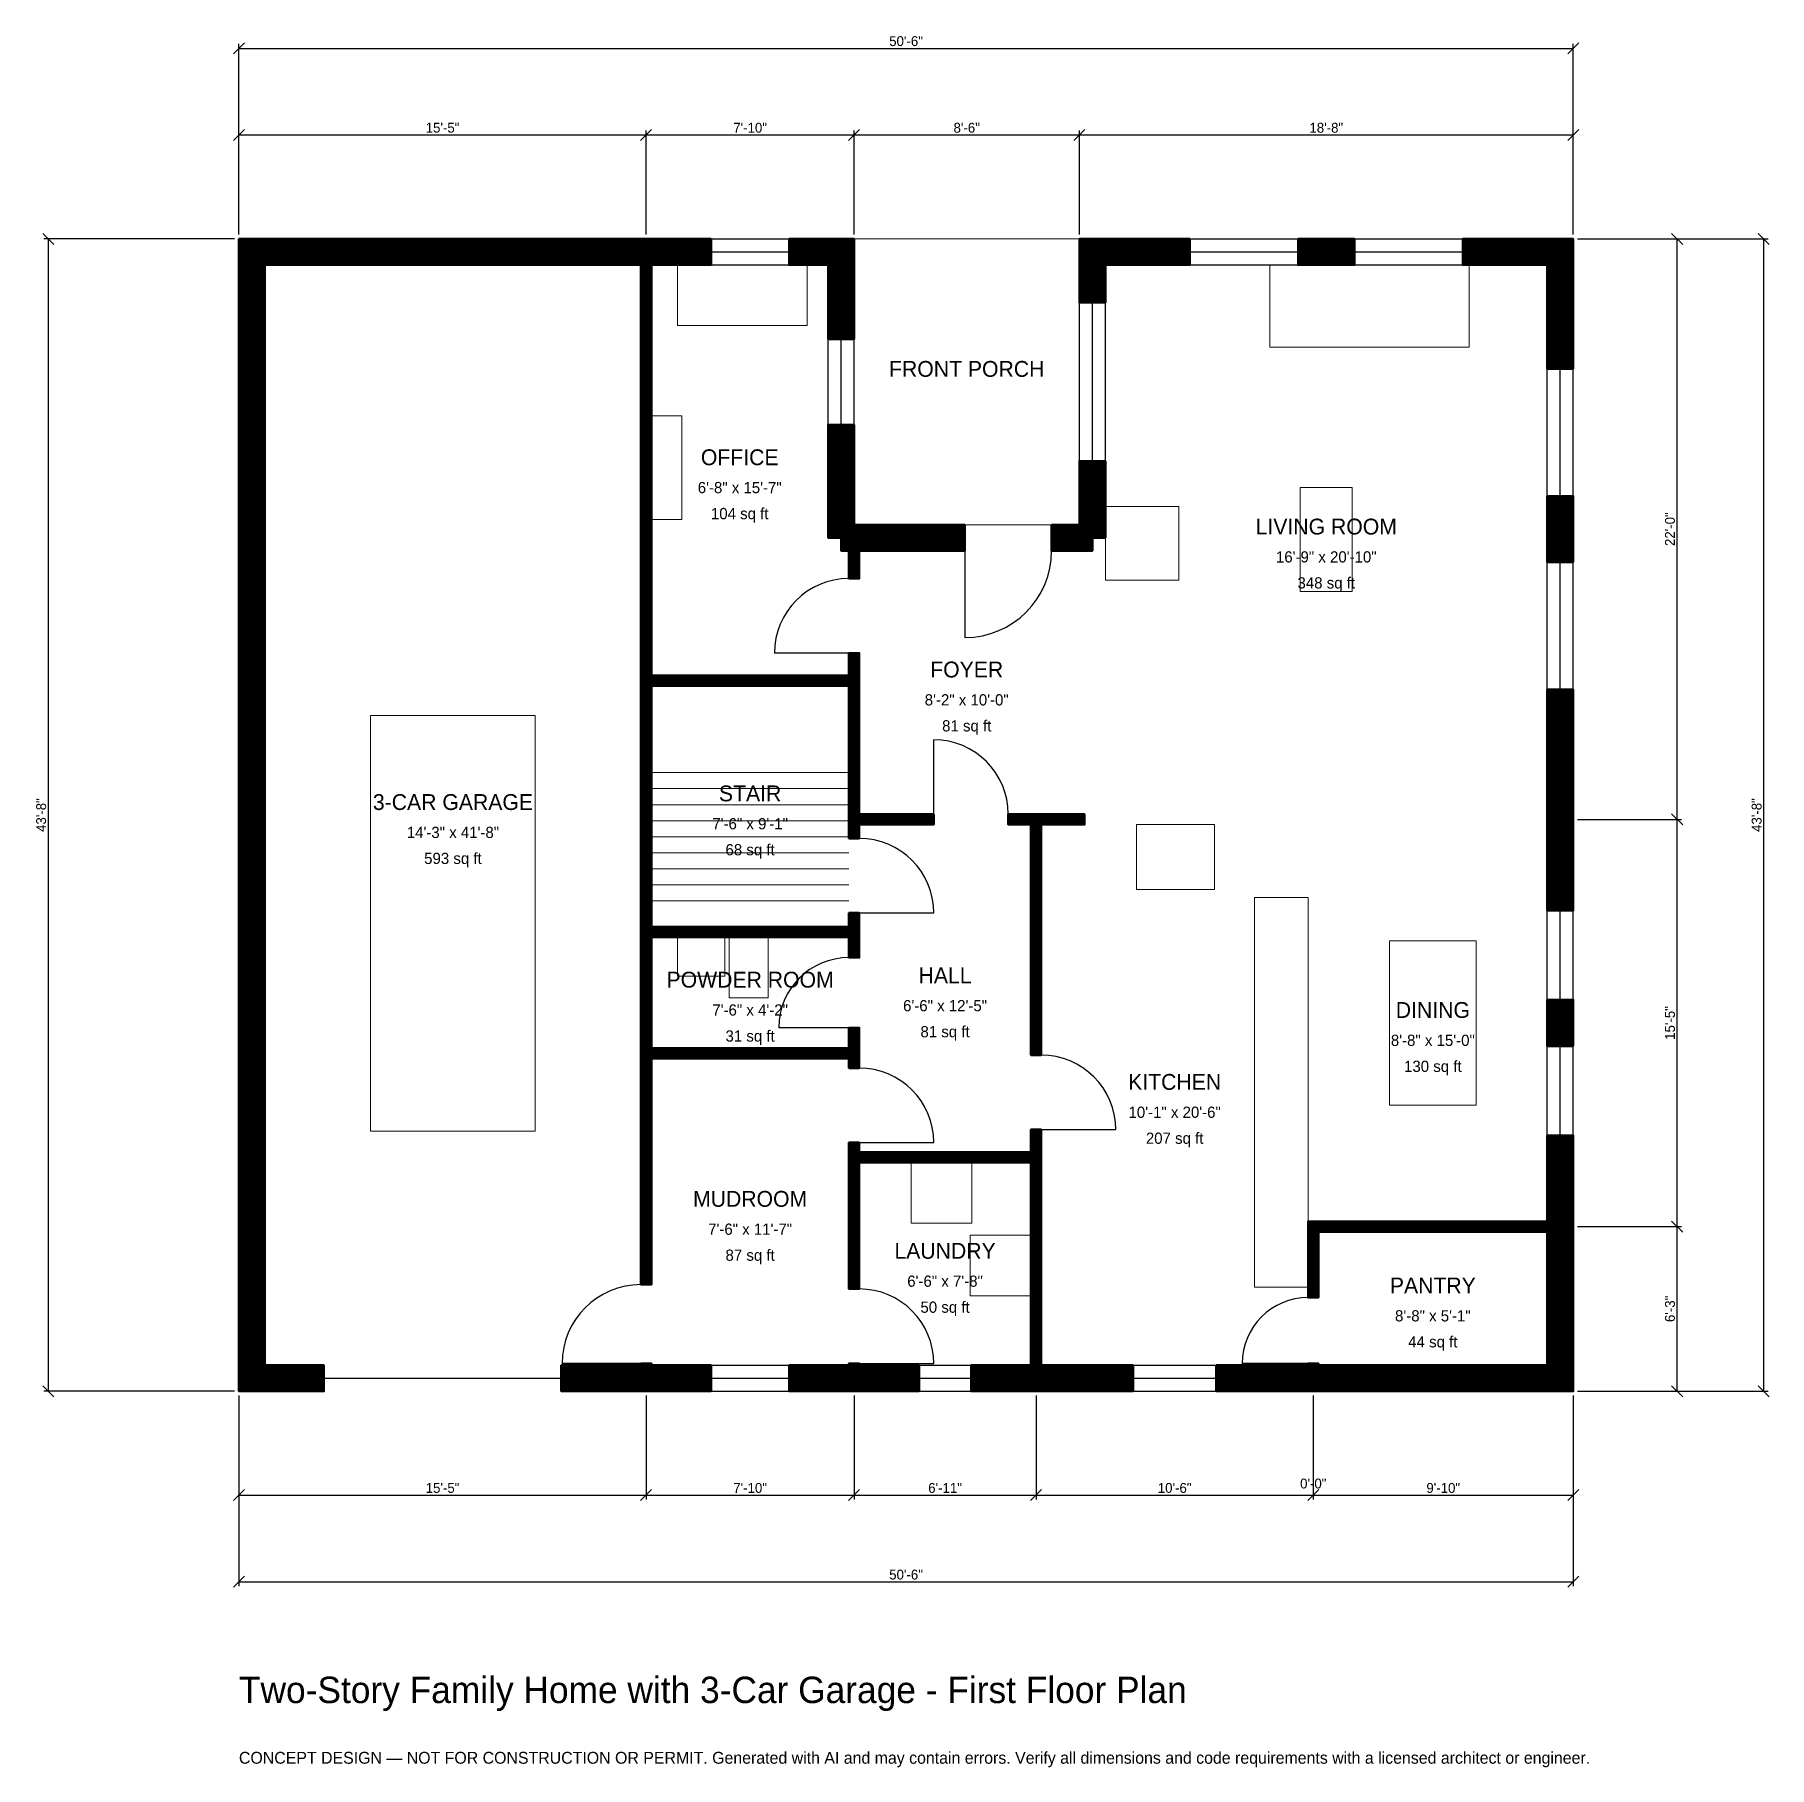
# Model space of a CAD drawing. Header units: inches. Extents: x -93 to 695, y -171 to 616.
import ezdxf
from ezdxf.enums import TextEntityAlignment as Align

# ---------------------------------------------------------------- set-up
doc = ezdxf.new("R2010")
doc.units = ezdxf.units.IN
doc.header["$MEASUREMENT"] = 0
doc.linetypes.add('DASHED', pattern=[0.6, 0.5, -0.1])
for name, color, linetype, lineweight in [('A-ANNO-DIMS', 1, 'Continuous', 13), ('A-ANNO-TEXT', 7, 'Continuous', 18), ('A-AREA-IDEN', 7, 'Continuous', 18), ('A-DOOR', 2, 'Continuous', 25), ('A-FLOR-FIXT', 9, 'Continuous', 13), ('A-FLOR-STRS', 3, 'Continuous', 18), ('A-FURN', 9, 'Continuous', 13), ('A-GLAZ', 4, 'Continuous', 25), ('A-SITE-PAVE', 8, 'Continuous', 13), ('A-WALL', 7, 'Continuous', 50), ('A-WALL-PATT', 8, 'Continuous', 13)]:
    doc.layers.add(name, color=color, linetype=linetype, lineweight=lineweight)
doc.dimstyles.new('PLAN', dxfattribs={"dimtxt": 4.5, "dimasz": 3, "dimexe": 2, "dimexo": 2, "dimgap": 1, "dimtad": 1, "dimdec": 0, "dimlunit": 4, "dimtsz": 2.5, "dimcen": 2.5, "dimclrd": 1, "dimclre": 1, "dimazin": 3, "dimtfac": 1, "dimtmove": 0, "dimatfit": 3})

msp = doc.modelspace()

# ---------------------------------------------------------------- hatches: boundary and pattern name
at = {"layer": 'A-WALL-PATT'}
h = msp.add_hatch(dxfattribs=at)
h.set_pattern_fill('ANSI31', color=8, scale=0.8)
h.paths.add_polyline_path([(277.1654, 0), (277.1654, 0), (273.622, 0), (250, 0), (250, 11.811), (273.622, 11.811), (277.1654, 11.811), (277.1654, 12.5984), (281.8898, 12.5984), (281.8898, 11.811), (285.4331, 11.811), (309.0551, 11.811), (309.0551, 0), (285.4331, 0), (281.8898, 0), (281.8898, 0), (277.1654, 0)])
h.paths.add_polyline_path([(190.9449, 0), (187.4016, 0), (187.4016, 0), (182.6772, 0), (182.6772, 0), (179.1339, 0), (146.4567, 0), (146.4567, 11.811), (179.1339, 11.811), (182.6772, 11.811), (182.6772, 12.5984), (187.4016, 12.5984), (187.4016, 11.811), (190.9449, 11.811), (214.5669, 11.811), (214.5669, 0), (190.9449, 0)])
h.paths.add_polyline_path([(11.811, 0), (11.811, 0), (0, 0), (0, 0), (0, 0), (0, 11.811), (0, 11.811), (0, 511.811), (0, 511.811), (0, 523.622), (0, 523.622), (0, 523.6221), (11.811, 523.6221), (11.811, 523.622), (182.6772, 523.622), (182.6772, 523.6221), (187.4016, 523.6221), (187.4016, 523.622), (190.9449, 523.622), (190.9449, 523.622), (214.5669, 523.622), (214.5669, 511.811), (187.4016, 511.811), (187.4016, 325.1969), (277.1654, 325.1969), (277.1654, 335.4331), (281.8898, 335.4331), (281.8898, 325.1969), (281.8898, 320.4724), (281.8898, 262.2047), (315.748, 262.2047), (315.748, 257.4803), (281.8898, 257.4803), (281.8898, 251.1811), (277.1654, 251.1811), (277.1654, 257.4803), (277.1654, 262.2047), (277.1654, 320.4724), (187.4016, 320.4724), (187.4016, 211.0236), (277.1654, 211.0236), (277.1654, 217.3228), (281.8898, 217.3228), (281.8898, 211.0236), (281.8898, 206.2992), (281.8898, 197.0472), (277.1654, 197.0472), (277.1654, 206.2992), (187.4016, 206.2992), (187.4016, 155.9055), (277.1654, 155.9055), (277.1654, 165.1575), (281.8898, 165.1575), (281.8898, 155.9055), (281.8898, 151.1811), (281.8898, 146.8504), (277.1654, 146.8504), (277.1654, 151.1811), (187.4016, 151.1811), (187.4016, 48.4252), (182.6772, 48.4252), (182.6772, 151.1811), (182.6772, 155.9055), (182.6772, 206.2992), (182.6772, 211.0236), (182.6772, 320.4724), (182.6772, 325.1969), (182.6772, 511.811), (179.1339, 511.811), (179.1339, 511.811), (11.811, 511.811), (11.811, 11.811), (38.5827, 11.811), (38.5827, 0), (11.811, 0)])
h.paths.add_polyline_path([(267.7165, 523.622), (267.7165, 523.6221), (279.5276, 523.6221), (279.5276, 523.622), (279.5276, 523.622), (279.5276, 511.811), (279.5276, 511.811), (279.5276, 478.1496), (267.7165, 478.1496), (267.7165, 511.811), (250, 511.811), (250, 523.622), (267.7165, 523.622)])
h.paths.add_polyline_path([(279.5276, 396.063), (279.5276, 396.063), (279.5276, 393.7008), (281.8898, 393.7008), (281.8898, 393.7008), (329.9213, 393.7008), (329.9213, 381.8898), (281.8898, 381.8898), (281.8898, 369.2913), (277.1654, 369.2913), (277.1654, 381.8898), (273.622, 381.8898), (273.622, 387.7953), (267.7165, 387.7953), (267.7165, 439.1732), (279.5276, 439.1732), (279.5276, 396.063)])
h.paths.add_polyline_path([(381.8898, 393.7008), (381.8898, 422.6378), (393.7008, 422.6378), (393.7008, 387.7953), (387.7953, 387.7953), (387.7953, 381.8898), (369.2913, 381.8898), (369.2913, 393.7008), (381.8898, 393.7008)])
h.paths.add_polyline_path([(381.8898, 511.811), (381.8897, 511.811), (381.8897, 523.622), (381.8898, 523.622), (381.8898, 523.6221), (393.7008, 523.6221), (393.7008, 523.622), (432.0866, 523.622), (432.0866, 511.811), (393.7008, 511.811), (393.7008, 494.685), (381.8898, 494.685), (381.8898, 511.811)])
h.paths.add_polyline_path([(506.8898, 523.622), (506.8898, 511.811), (481.2992, 511.811), (481.2992, 523.622), (506.8898, 523.622)])
h.paths.add_polyline_path([(594.4882, 523.622), (594.4882, 523.6221), (606.2992, 523.6221), (606.2992, 523.622), (606.2993, 523.622), (606.2993, 511.811), (606.2992, 511.811), (606.2992, 464.6325), (594.4882, 464.6325), (594.4882, 511.811), (556.1024, 511.811), (556.1024, 523.622), (594.4882, 523.622)])
h.paths.add_polyline_path([(606.2992, 376.706), (594.4882, 376.706), (594.4882, 406.7585), (606.2992, 406.7585), (606.2992, 376.706)])
h.paths.add_polyline_path([(606.2992, 265.748), (606.2992, 265.748), (606.2992, 218.4383), (594.4882, 218.4383), (594.4882, 253.937), (594.4882, 253.937), (594.4882, 318.832), (606.2992, 318.832), (606.2992, 265.748)])
h.paths.add_polyline_path([(606.2992, 156.7585), (594.4882, 156.7585), (594.4882, 177.8871), (606.2992, 177.8871), (606.2992, 156.7585)])
h.paths.add_polyline_path([(606.2992, 80.7087), (606.2992, 77.1654), (606.2993, 77.1654), (606.2993, 72.4409), (606.2992, 72.4409), (606.2992, 68.8976), (606.2992, 11.811), (606.2993, 11.811), (606.2993, 0), (606.2993, 0), (606.2992, 0), (606.2992, 0), (594.4882, 0), (594.4882, 0), (494.0945, 0), (490.5512, 0), (490.5512, 0), (485.8268, 0), (485.8268, 0), (482.2835, 0), (444.0945, 0), (444.0945, 11.811), (482.2835, 11.811), (485.8268, 11.811), (485.8268, 12.5984), (490.5512, 12.5984), (490.5512, 11.811), (494.0945, 11.811), (594.4882, 11.811), (594.4882, 68.8976), (594.4882, 72.4409), (490.5512, 72.4409), (490.5512, 42.5197), (485.8268, 42.5197), (485.8268, 77.1654), (485.8268, 77.1654), (490.5512, 77.1654), (594.4882, 77.1654), (594.4882, 80.7087), (594.4882, 116.2073), (606.2992, 116.2073), (606.2992, 80.7087)])
h.paths.add_polyline_path([(368.1102, 0), (364.5669, 0), (364.5669, 0), (359.8425, 0), (359.8425, 0), (356.2992, 0), (332.6772, 0), (332.6772, 11.811), (356.2992, 11.811), (359.8425, 11.811), (359.8425, 103.937), (281.8898, 103.937), (281.8898, 46.4567), (277.1654, 46.4567), (277.1654, 103.937), (277.1654, 108.6614), (277.1654, 112.9921), (281.8898, 112.9921), (281.8898, 108.6614), (359.8425, 108.6614), (359.8425, 118.8976), (364.5669, 118.8976), (364.5669, 108.6614), (364.5669, 103.937), (364.5669, 11.811), (368.1102, 11.811), (406.2992, 11.811), (406.2992, 0), (368.1102, 0)])
h.paths.add_polyline_path([(359.8425, 262.2047), (364.5669, 262.2047), (384.252, 262.2047), (384.252, 257.4803), (364.5669, 257.4803), (364.5669, 152.7559), (359.8425, 152.7559), (359.8425, 257.4803), (349.6063, 257.4803), (349.6063, 262.2047), (359.8425, 262.2047)])

# ---------------------------------------------------------------- linework, layer by layer
at = {"layer": 'A-DOOR'}
for p, q in [((329.9213, 381.8898), (329.9213, 342.5197)), ((277.1654, 335.4331), (243.3071, 335.4331)), ((315.748, 262.2047), (315.748, 296.063)), ((281.8898, 217.3228), (315.748, 217.3228)), ((277.1654, 165.1575), (245.2756, 165.1575)), ((364.5669, 118.8976), (398.4252, 118.8976)), ((281.8898, 112.9921), (315.748, 112.9921)), ((182.6772, 12.5984), (146.8504, 12.5984)), ((281.8898, 12.5984), (315.748, 12.5984)), ((485.8268, 12.5984), (455.9055, 12.5984))]:
    msp.add_line(p, q, dxfattribs=at)
at = {"layer": 'A-DOOR', "linetype": 'DASHED'}
msp.add_line((38.5827, 5.9055), (146.4567, 5.9055), dxfattribs=at)
at = {"layer": 'A-DOOR'}
for centre, radius, start, end in [((329.9213, 381.8898), 39.3701, 270, 360), ((277.1654, 335.4331), 33.8583, 90, 180), ((315.748, 262.2047), 33.8583, 0, 90), ((281.8898, 217.3228), 33.8583, 0, 90), ((277.1654, 165.1575), 31.8898, 90, 180), ((364.5669, 118.8976), 33.8583, 0, 90), ((281.8898, 112.9921), 33.8583, 0, 90), ((182.6772, 12.5984), 35.8268, 90, 180), ((281.8898, 12.5984), 33.8583, 0, 90), ((485.8268, 12.5984), 29.9213, 90, 180)]:
    msp.add_arc(centre, radius, start, end, dxfattribs=at)
at = {"layer": 'A-FLOR-FIXT'}
for points in [[(461.4173, 47.2441), (485.8268, 47.2441), (485.8268, 224.4094), (461.4173, 224.4094)], [(199.2126, 188.5827), (220.8661, 188.5827), (220.8661, 206.2992), (199.2126, 206.2992)], [(222.8346, 178.7402), (240.5512, 178.7402), (240.5512, 206.2992), (222.8346, 206.2992)]]:
    msp.add_lwpolyline(points, close=True, dxfattribs=at)
at = {"layer": 'A-FLOR-STRS'}
for p, q in [((187.4016, 281.1024), (277.1654, 281.1024)), ((187.4016, 273.8189), (277.1654, 273.8189)), ((187.4016, 266.5354), (277.1654, 266.5354)), ((187.4016, 259.252), (277.1654, 259.252)), ((187.4016, 251.9685), (277.1654, 251.9685)), ((187.4016, 244.685), (277.1654, 244.685)), ((187.4016, 237.4016), (277.1654, 237.4016)), ((187.4016, 230.1181), (277.1654, 230.1181)), ((187.4016, 222.8346), (277.1654, 222.8346))]:
    msp.add_line(p, q, dxfattribs=at)
at = {"layer": 'A-FURN'}
for points in [[(199.2126, 484.252), (258.2677, 484.252), (258.2677, 511.811), (199.2126, 511.811)], [(468.5039, 474.4094), (559.0551, 474.4094), (559.0551, 511.811), (468.5039, 511.811)], [(187.4016, 396.063), (201.1811, 396.063), (201.1811, 443.3071), (187.4016, 443.3071)], [(482.2835, 363.3858), (505.9055, 363.3858), (505.9055, 410.6299), (482.2835, 410.6299)], [(393.7008, 368.5039), (427.1654, 368.5039), (427.1654, 401.9685), (393.7008, 401.9685)], [(59.8425, 118.1102), (134.6457, 118.1102), (134.6457, 307.0866), (59.8425, 307.0866)], [(407.874, 227.9528), (443.3071, 227.9528), (443.3071, 257.4803), (407.874, 257.4803)], [(522.8346, 129.9213), (562.2047, 129.9213), (562.2047, 204.7244), (522.8346, 204.7244)], [(305.5118, 76.378), (333.0709, 76.378), (333.0709, 103.937), (305.5118, 103.937)], [(332.2835, 43.3071), (359.8425, 43.3071), (359.8425, 70.8661), (332.2835, 70.8661)]]:
    msp.add_lwpolyline(points, close=True, dxfattribs=at)
at = {"layer": 'A-GLAZ'}
for p, q in [((214.5669, 523.622), (250, 523.622)), ((432.0866, 523.622), (481.2992, 523.622)), ((506.8898, 523.622), (556.1024, 523.622)), ((214.5669, 517.7165), (250, 517.7165)), ((432.0866, 517.7165), (481.2992, 517.7165)), ((506.8898, 517.7165), (556.1024, 517.7165)), ((214.5669, 511.811), (250, 511.811)), ((432.0866, 511.811), (481.2992, 511.811)), ((506.8898, 511.811), (556.1024, 511.811)), ((381.8898, 422.6378), (381.8898, 494.685)), ((387.7953, 422.6378), (387.7953, 494.685)), ((393.7008, 422.6378), (393.7008, 494.685)), ((267.7165, 439.1732), (267.7165, 478.1496)), ((273.622, 439.1732), (273.622, 478.1496)), ((279.5276, 439.1732), (279.5276, 478.1496)), ((594.4882, 406.7585), (594.4882, 464.6325)), ((600.3937, 406.7585), (600.3937, 464.6325)), ((606.2992, 406.7585), (606.2992, 464.6325)), ((594.4882, 318.832), (594.4882, 376.706)), ((600.3937, 318.832), (600.3937, 376.706)), ((606.2992, 318.832), (606.2992, 376.706)), ((594.4882, 177.8871), (594.4882, 218.4383)), ((600.3937, 177.8871), (600.3937, 218.4383)), ((606.2992, 177.8871), (606.2992, 218.4383)), ((594.4882, 116.2073), (594.4882, 156.7585)), ((600.3937, 116.2073), (600.3937, 156.7585)), ((606.2992, 116.2073), (606.2992, 156.7585)), ((214.5669, 11.811), (250, 11.811)), ((309.0551, 11.811), (332.6772, 11.811)), ((406.2992, 11.811), (444.0945, 11.811)), ((214.5669, 5.9055), (250, 5.9055)), ((214.5669, 0), (250, 0)), ((309.0551, 5.9055), (332.6772, 5.9055)), ((309.0551, 0), (332.6772, 0)), ((406.2992, 5.9055), (444.0945, 5.9055)), ((406.2992, 0), (444.0945, 0))]:
    msp.add_line(p, q, dxfattribs=at)
at = {"layer": 'A-SITE-PAVE', "linetype": 'DASHED'}
msp.add_lwpolyline([(279.5276, 393.7008), (381.8898, 393.7008), (381.8898, 523.622), (279.5276, 523.622)], close=True, dxfattribs=at)
at = {"layer": 'A-WALL'}
for points in [[(11.811, 0), (11.811, 0), (0, 0), (0, 0), (0, 0), (0, 11.811), (0, 11.811), (0, 511.811), (0, 511.811), (0, 523.622), (0, 523.622), (0, 523.6221), (11.811, 523.6221), (11.811, 523.622), (182.6772, 523.622), (182.6772, 523.6221), (187.4016, 523.6221), (187.4016, 523.622), (190.9449, 523.622), (190.9449, 523.622), (214.5669, 523.622), (214.5669, 511.811), (187.4016, 511.811), (187.4016, 325.1969), (277.1654, 325.1969), (277.1654, 335.4331), (281.8898, 335.4331), (281.8898, 325.1969), (281.8898, 320.4724), (281.8898, 262.2047), (315.748, 262.2047), (315.748, 257.4803), (281.8898, 257.4803), (281.8898, 251.1811), (277.1654, 251.1811), (277.1654, 257.4803), (277.1654, 262.2047), (277.1654, 320.4724), (187.4016, 320.4724), (187.4016, 211.0236), (277.1654, 211.0236), (277.1654, 217.3228), (281.8898, 217.3228), (281.8898, 211.0236), (281.8898, 206.2992), (281.8898, 197.0472), (277.1654, 197.0472), (277.1654, 206.2992), (187.4016, 206.2992), (187.4016, 155.9055), (277.1654, 155.9055), (277.1654, 165.1575), (281.8898, 165.1575), (281.8898, 155.9055), (281.8898, 151.1811), (281.8898, 146.8504), (277.1654, 146.8504), (277.1654, 151.1811), (187.4016, 151.1811), (187.4016, 48.4252), (182.6772, 48.4252), (182.6772, 151.1811), (182.6772, 155.9055), (182.6772, 206.2992), (182.6772, 211.0236), (182.6772, 320.4724), (182.6772, 325.1969), (182.6772, 511.811), (179.1339, 511.811), (179.1339, 511.811), (11.811, 511.811), (11.811, 11.811), (38.5827, 11.811), (38.5827, 0), (11.811, 0)], [(267.7165, 523.622), (267.7165, 523.6221), (279.5276, 523.6221), (279.5276, 523.622), (279.5276, 523.622), (279.5276, 511.811), (279.5276, 511.811), (279.5276, 478.1496), (267.7165, 478.1496), (267.7165, 511.811), (250, 511.811), (250, 523.622), (267.7165, 523.622)], [(381.8898, 511.811), (381.8897, 511.811), (381.8897, 523.622), (381.8898, 523.622), (381.8898, 523.6221), (393.7008, 523.6221), (393.7008, 523.622), (432.0866, 523.622), (432.0866, 511.811), (393.7008, 511.811), (393.7008, 494.685), (381.8898, 494.685), (381.8898, 511.811)], [(506.8898, 523.622), (506.8898, 511.811), (481.2992, 511.811), (481.2992, 523.622), (506.8898, 523.622)], [(594.4882, 523.622), (594.4882, 523.6221), (606.2992, 523.6221), (606.2992, 523.622), (606.2993, 523.622), (606.2993, 511.811), (606.2992, 511.811), (606.2992, 464.6325), (594.4882, 464.6325), (594.4882, 511.811), (556.1024, 511.811), (556.1024, 523.622), (594.4882, 523.622)], [(279.5276, 396.063), (279.5276, 396.063), (279.5276, 393.7008), (281.8898, 393.7008), (281.8898, 393.7008), (329.9213, 393.7008), (329.9213, 381.8898), (281.8898, 381.8898), (281.8898, 369.2913), (277.1654, 369.2913), (277.1654, 381.8898), (273.622, 381.8898), (273.622, 387.7953), (267.7165, 387.7953), (267.7165, 439.1732), (279.5276, 439.1732), (279.5276, 396.063)], [(381.8898, 393.7008), (381.8898, 422.6378), (393.7008, 422.6378), (393.7008, 387.7953), (387.7953, 387.7953), (387.7953, 381.8898), (369.2913, 381.8898), (369.2913, 393.7008), (381.8898, 393.7008)], [(606.2992, 376.706), (594.4882, 376.706), (594.4882, 406.7585), (606.2992, 406.7585), (606.2992, 376.706)], [(606.2992, 265.748), (606.2992, 265.748), (606.2992, 218.4383), (594.4882, 218.4383), (594.4882, 253.937), (594.4882, 253.937), (594.4882, 318.832), (606.2992, 318.832), (606.2992, 265.748)], [(359.8425, 262.2047), (364.5669, 262.2047), (384.252, 262.2047), (384.252, 257.4803), (364.5669, 257.4803), (364.5669, 152.7559), (359.8425, 152.7559), (359.8425, 257.4803), (349.6063, 257.4803), (349.6063, 262.2047), (359.8425, 262.2047)], [(606.2992, 156.7585), (594.4882, 156.7585), (594.4882, 177.8871), (606.2992, 177.8871), (606.2992, 156.7585)], [(368.1102, 0), (364.5669, 0), (364.5669, 0), (359.8425, 0), (359.8425, 0), (356.2992, 0), (332.6772, 0), (332.6772, 11.811), (356.2992, 11.811), (359.8425, 11.811), (359.8425, 103.937), (281.8898, 103.937), (281.8898, 46.4567), (277.1654, 46.4567), (277.1654, 103.937), (277.1654, 108.6614), (277.1654, 112.9921), (281.8898, 112.9921), (281.8898, 108.6614), (359.8425, 108.6614), (359.8425, 118.8976), (364.5669, 118.8976), (364.5669, 108.6614), (364.5669, 103.937), (364.5669, 11.811), (368.1102, 11.811), (406.2992, 11.811), (406.2992, 0), (368.1102, 0)], [(606.2992, 80.7087), (606.2992, 77.1654), (606.2993, 77.1654), (606.2993, 72.4409), (606.2992, 72.4409), (606.2992, 68.8976), (606.2992, 11.811), (606.2993, 11.811), (606.2993, 0), (606.2993, 0), (606.2992, 0), (606.2992, 0), (594.4882, 0), (594.4882, 0), (494.0945, 0), (490.5512, 0), (490.5512, 0), (485.8268, 0), (485.8268, 0), (482.2835, 0), (444.0945, 0), (444.0945, 11.811), (482.2835, 11.811), (485.8268, 11.811), (485.8268, 12.5984), (490.5512, 12.5984), (490.5512, 11.811), (494.0945, 11.811), (594.4882, 11.811), (594.4882, 68.8976), (594.4882, 72.4409), (490.5512, 72.4409), (490.5512, 42.5197), (485.8268, 42.5197), (485.8268, 77.1654), (485.8268, 77.1654), (490.5512, 77.1654), (594.4882, 77.1654), (594.4882, 80.7087), (594.4882, 116.2073), (606.2992, 116.2073), (606.2992, 80.7087)], [(190.9449, 0), (187.4016, 0), (187.4016, 0), (182.6772, 0), (182.6772, 0), (179.1339, 0), (146.4567, 0), (146.4567, 11.811), (179.1339, 11.811), (182.6772, 11.811), (182.6772, 12.5984), (187.4016, 12.5984), (187.4016, 11.811), (190.9449, 11.811), (214.5669, 11.811), (214.5669, 0), (190.9449, 0)], [(277.1654, 0), (277.1654, 0), (273.622, 0), (250, 0), (250, 11.811), (273.622, 11.811), (277.1654, 11.811), (277.1654, 12.5984), (281.8898, 12.5984), (281.8898, 11.811), (285.4331, 11.811), (309.0551, 11.811), (309.0551, 0), (285.4331, 0), (281.8898, 0), (281.8898, 0), (277.1654, 0)]]:
    msp.add_lwpolyline(points, close=True, dxfattribs=at)

# ---------------------------------------------------------------- texts
at = {"layer": 'A-ANNO-TEXT'}
for s, height, p in [('Two-Story Family Home with 3-Car Garage - First Floor Plan', 12, (0, -141.7323)), ('CONCEPT DESIGN — NOT FOR CONSTRUCTION OR PERMIT. Generated with AI and may contain errors. Verify all dimensions and code requirements with a licensed architect or engineer.', 5.4, (0, -169.2913))]:
    msp.add_text(s, height=height, dxfattribs=at).set_placement(p)
at = {"layer": 'A-AREA-IDEN'}
for s, height, p in [('FRONT PORCH', 7.2, (330.7087, 464.5669)), ('OFFICE', 7.2, (227.5591, 424.4094)), ('6\'-8" x 15\'-7"', 5.1, (227.5591, 410.6299)), ('104 sq ft', 5.1, (227.5591, 398.8189)), ('LIVING ROOM', 7.2, (494.0945, 392.9134)), ('16\'-9" x 20\'-10"', 5.1, (494.0945, 379.1339)), ('348 sq ft', 5.1, (494.0945, 367.3228)), ('FOYER', 7.2, (330.7087, 327.9528)), ('8\'-2" x 10\'-0"', 5.1, (330.7087, 314.1732)), ('81 sq ft', 5.1, (330.7087, 302.3622)), ('3-CAR GARAGE', 7.2, (97.2441, 267.7165)), ('STAIR', 7.2, (232.2835, 271.6535)), ('7\'-6" x 9\'-1"', 5.1, (232.2835, 257.874)), ('14\'-3" x 41\'-8"', 5.1, (97.2441, 253.937)), ('593 sq ft', 5.1, (97.2441, 242.126)), ('68 sq ft', 5.1, (232.2835, 246.063)), ('POWDER ROOM', 7.2, (232.2835, 187.0079)), ('HALL', 7.2, (320.8661, 188.9764)), ('7\'-6" x 4\'-2"', 5.1, (232.2835, 173.2283)), ('6\'-6" x 12\'-5"', 5.1, (320.8661, 175.1969)), ('DINING', 7.2, (542.5197, 173.2283)), ('81 sq ft', 5.1, (320.8661, 163.3858)), ('31 sq ft', 5.1, (232.2835, 161.4173)), ('8\'-8" x 15\'-0"', 5.1, (542.5197, 159.4488)), ('130 sq ft', 5.1, (542.5197, 147.6378)), ('KITCHEN', 7.2, (425.1968, 140.5512)), ('10\'-1" x 20\'-6"', 5.1, (425.1968, 126.7717)), ('207 sq ft', 5.1, (425.1968, 114.9606)), ('MUDROOM', 7.2, (232.2835, 87.4016)), ('7\'-6" x 11\'-7"', 5.1, (232.2835, 73.622)), ('87 sq ft', 5.1, (232.2835, 61.811)), ('LAUNDRY', 7.2, (320.8661, 63.7795)), ('6\'-6" x 7\'-8"', 5.1, (320.8661, 50)), ('PANTRY', 7.2, (542.5197, 48.0315)), ('50 sq ft', 5.1, (320.8661, 38.189)), ('8\'-8" x 5\'-1"', 5.1, (542.5197, 34.252)), ('44 sq ft', 5.1, (542.5197, 22.4409))]:
    msp.add_text(s, height=height, dxfattribs=at).set_placement(p, align=Align.MIDDLE_CENTER)

# ---------------------------------------------------------------- dimensions: what is measured, and where the dimension line sits
at = {"layer": 'A-ANNO-DIMS'}
for base, p1, p2, text in [((0, 610.2362), (0, 523.622), (606.2992, 523.622), '50\'-6"'), ((0, 570.8661), (0, 523.622), (185.0394, 523.622), '15\'-5"'), ((185.0394, 570.8661), (185.0394, 523.622), (279.5276, 523.622), '7\'-10"'), ((279.5276, 570.8661), (279.5276, 523.622), (381.8898, 523.622), '8\'-6"'), ((381.8898, 570.8661), (381.8898, 523.622), (606.2992, 523.622), '18\'-8"'), ((0, -47.2441), (0, 0), (185.0394, 0), '15\'-5"'), ((0, -86.6142), (0, 0), (606.2992, 0), '50\'-6"'), ((185.0394, -47.2441), (185.0394, 0), (279.5276, 0), '7\'-10"'), ((279.5276, -47.2441), (279.5276, 0), (362.2047, 0), '6\'-11"'), ((362.2047, -47.2441), (362.2047, 0), (488.189, 0), '10\'-6"'), ((488.189, -47.2441), (488.189, 0), (488.189, 0), '0\'-0"'), ((488.189, -47.2441), (488.189, 0), (606.2992, 0), '9\'-10"')]:
    msp.add_linear_dim(base=base, p1=p1, p2=p2, text=text, dimstyle='PLAN', dxfattribs=at).render()
for base, p1, p2, text in [((-86.6142, 0), (0, 0), (0, 523.622), '43\'-8"'), ((653.5433, 259.8425), (606.2992, 259.8425), (606.2992, 523.622), '22\'-0"'), ((692.9134, 0), (606.2992, 0), (606.2992, 523.622), '43\'-8"'), ((653.5433, 74.8031), (606.2992, 74.8031), (606.2992, 259.8425), '15\'-5"'), ((653.5433, 0), (606.2992, 0), (606.2992, 74.8031), '6\'-3"')]:
    msp.add_linear_dim(base=base, p1=p1, p2=p2, angle=90, text=text, dimstyle='PLAN', dxfattribs=at).render()

doc.saveas('drawing.dxf')
